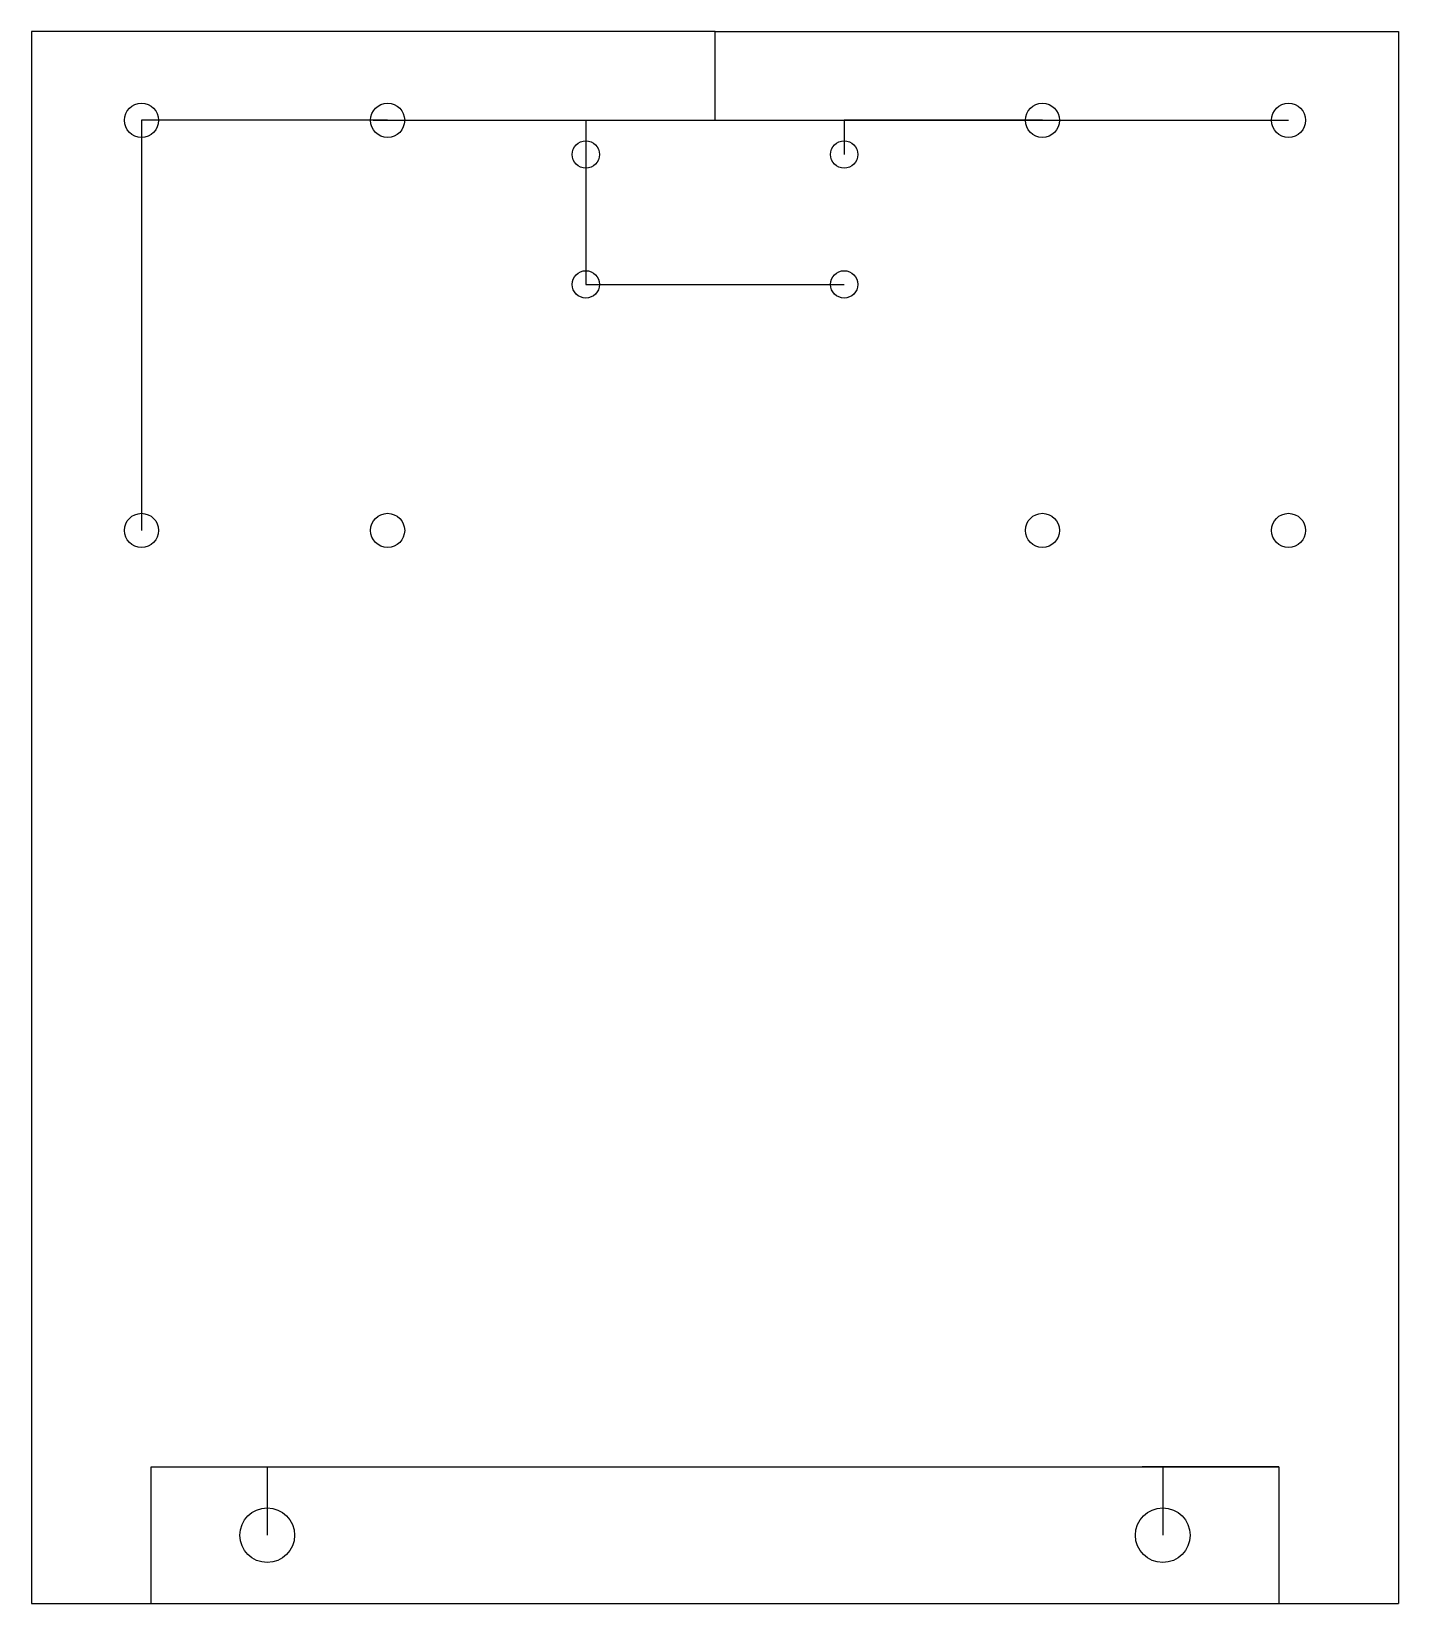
# Model space of a CAD drawing. Header units: millimetres. Extents: x 1205 to 1405, y 1440 to 1670.
import ezdxf

# ---------------------------------------------------------------- set-up
doc = ezdxf.new("R2010")
doc.units = ezdxf.units.MM

msp = doc.modelspace()

# ---------------------------------------------------------------- linework, layer by layer
for p, q in [((1304.93, 1670.25), (1204.93, 1670.25)), ((1204.93, 1670.25), (1204.93, 1440.25)), ((1304.93, 1670.25), (1404.93, 1670.25)), ((1304.93, 1657.25), (1304.93, 1670.25)), ((1404.93, 1670.25), (1404.93, 1440.25)), ((1257.03, 1657.25), (1221.03, 1657.25)), ((1221.03, 1657.25), (1221.03, 1597.25)), ((1254.93, 1657.25), (1354.93, 1657.25)), ((1254.93, 1657.25), (1304.93, 1657.25)), ((1257.03, 1657.25), (1259.13, 1657.25)), ((1257.03, 1657.25), (1286.03, 1657.25)), ((1286.03, 1657.25), (1286.03, 1652.25)), ((1352.83, 1657.25), (1323.83, 1657.25)), ((1323.83, 1657.25), (1323.83, 1652.25)), ((1350.73, 1657.25), (1352.83, 1657.25)), ((1352.83, 1657.25), (1388.83, 1657.25)), ((1286.03, 1652.25), (1286.03, 1633.25)), ((1286.03, 1633.25), (1323.83, 1633.25)), ((1222.43, 1440.25), (1222.43, 1460.25)), ((1222.43, 1460.25), (1387.43, 1460.25)), ((1222.43, 1460.25), (1242.43, 1460.25)), ((1239.43, 1460.25), (1239.43, 1450.25)), ((1387.43, 1460.25), (1367.43, 1460.25)), ((1370.43, 1460.25), (1370.43, 1450.25)), ((1387.43, 1460.25), (1387.43, 1440.25)), ((1204.93, 1440.25), (1404.93, 1440.25))]:
    msp.add_line(p, q)
for centre, radius in [((1221.03, 1657.25), 2.5), ((1257.03, 1657.25), 2.5), ((1352.83, 1657.25), 2.5), ((1388.83, 1657.25), 2.5), ((1286.03, 1652.25), 2), ((1323.83, 1652.25), 2), ((1286.03, 1633.25), 2), ((1323.83, 1633.25), 2), ((1221.03, 1597.25), 2.5), ((1257.03, 1597.25), 2.5), ((1352.83, 1597.25), 2.5), ((1388.83, 1597.25), 2.5), ((1239.43, 1450.25), 4), ((1370.43, 1450.25), 4)]:
    msp.add_circle(centre, radius)

doc.saveas('drawing.dxf')
